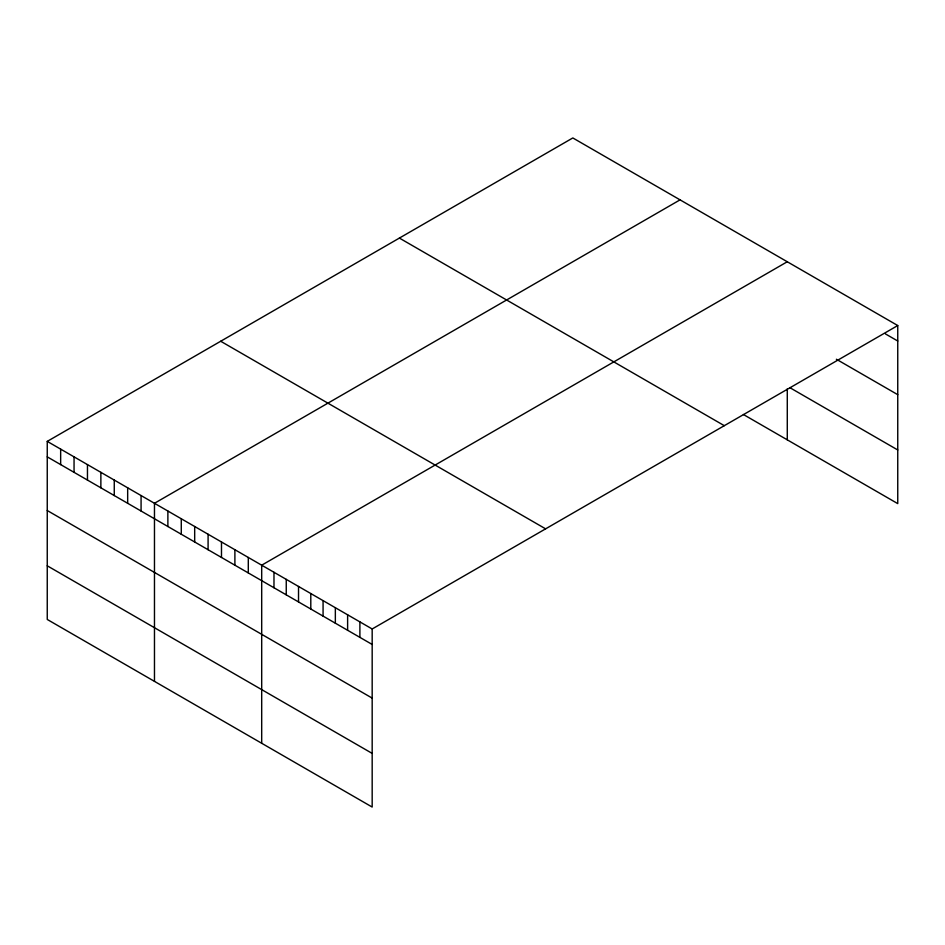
<?xml version="1.0" encoding="UTF-8"?>
<svg xmlns="http://www.w3.org/2000/svg" width="945" height="945" viewBox="0 0 945 945"><rect width="100%" height="100%" fill="white"/><g stroke="black" fill="none" stroke-linecap="round" stroke-linejoin="round"><path stroke-width="1.42" d="M47.25 441.386L372.176 628.98L372.176 807.054L47.25 619.459L47.25 441.386L572.824 137.946L897.75 325.541L897.75 503.614L743.408 414.512M680.057 199.856L154.472 503.295L154.472 681.369M787.279 261.753L261.694 565.193L261.694 743.266M372.176 628.98L897.75 325.541M885.477 333.928L897.75 341.015M836.372 359.242L897.75 394.667M789.736 387.592L897.75 449.962M399.392 238.081L724.307 425.675M220.693 341.251L545.608 528.846M47.25 456.86L372.176 644.455M47.25 510.524L372.176 698.107M47.25 565.807L372.176 753.401M787.279 388.856L787.279 439.827M359.891 621.893L359.891 637.367M347.618 614.805L347.618 630.28M335.345 607.718L335.345 623.192M323.072 600.63L323.072 616.105M310.799 593.543L310.799 609.017M298.525 586.455L298.525 601.93M286.252 579.368L286.252 594.842M273.979 572.28L273.979 587.766M248.299 557.456L248.299 572.93M234.892 549.718L234.892 565.193M221.484 541.981L221.484 557.456M208.089 534.244L208.089 549.718M194.682 526.507L194.682 541.981M181.275 518.77L181.275 534.244M167.879 511.032L167.879 526.507M141.077 495.558L141.077 511.032M127.669 487.821L127.669 503.295M114.262 480.072L114.262 495.558M100.867 472.335L100.867 487.821M87.46 464.597L87.46 480.072M74.053 456.86L74.053 472.335M60.657 449.123L60.657 464.597"/></g></svg>
